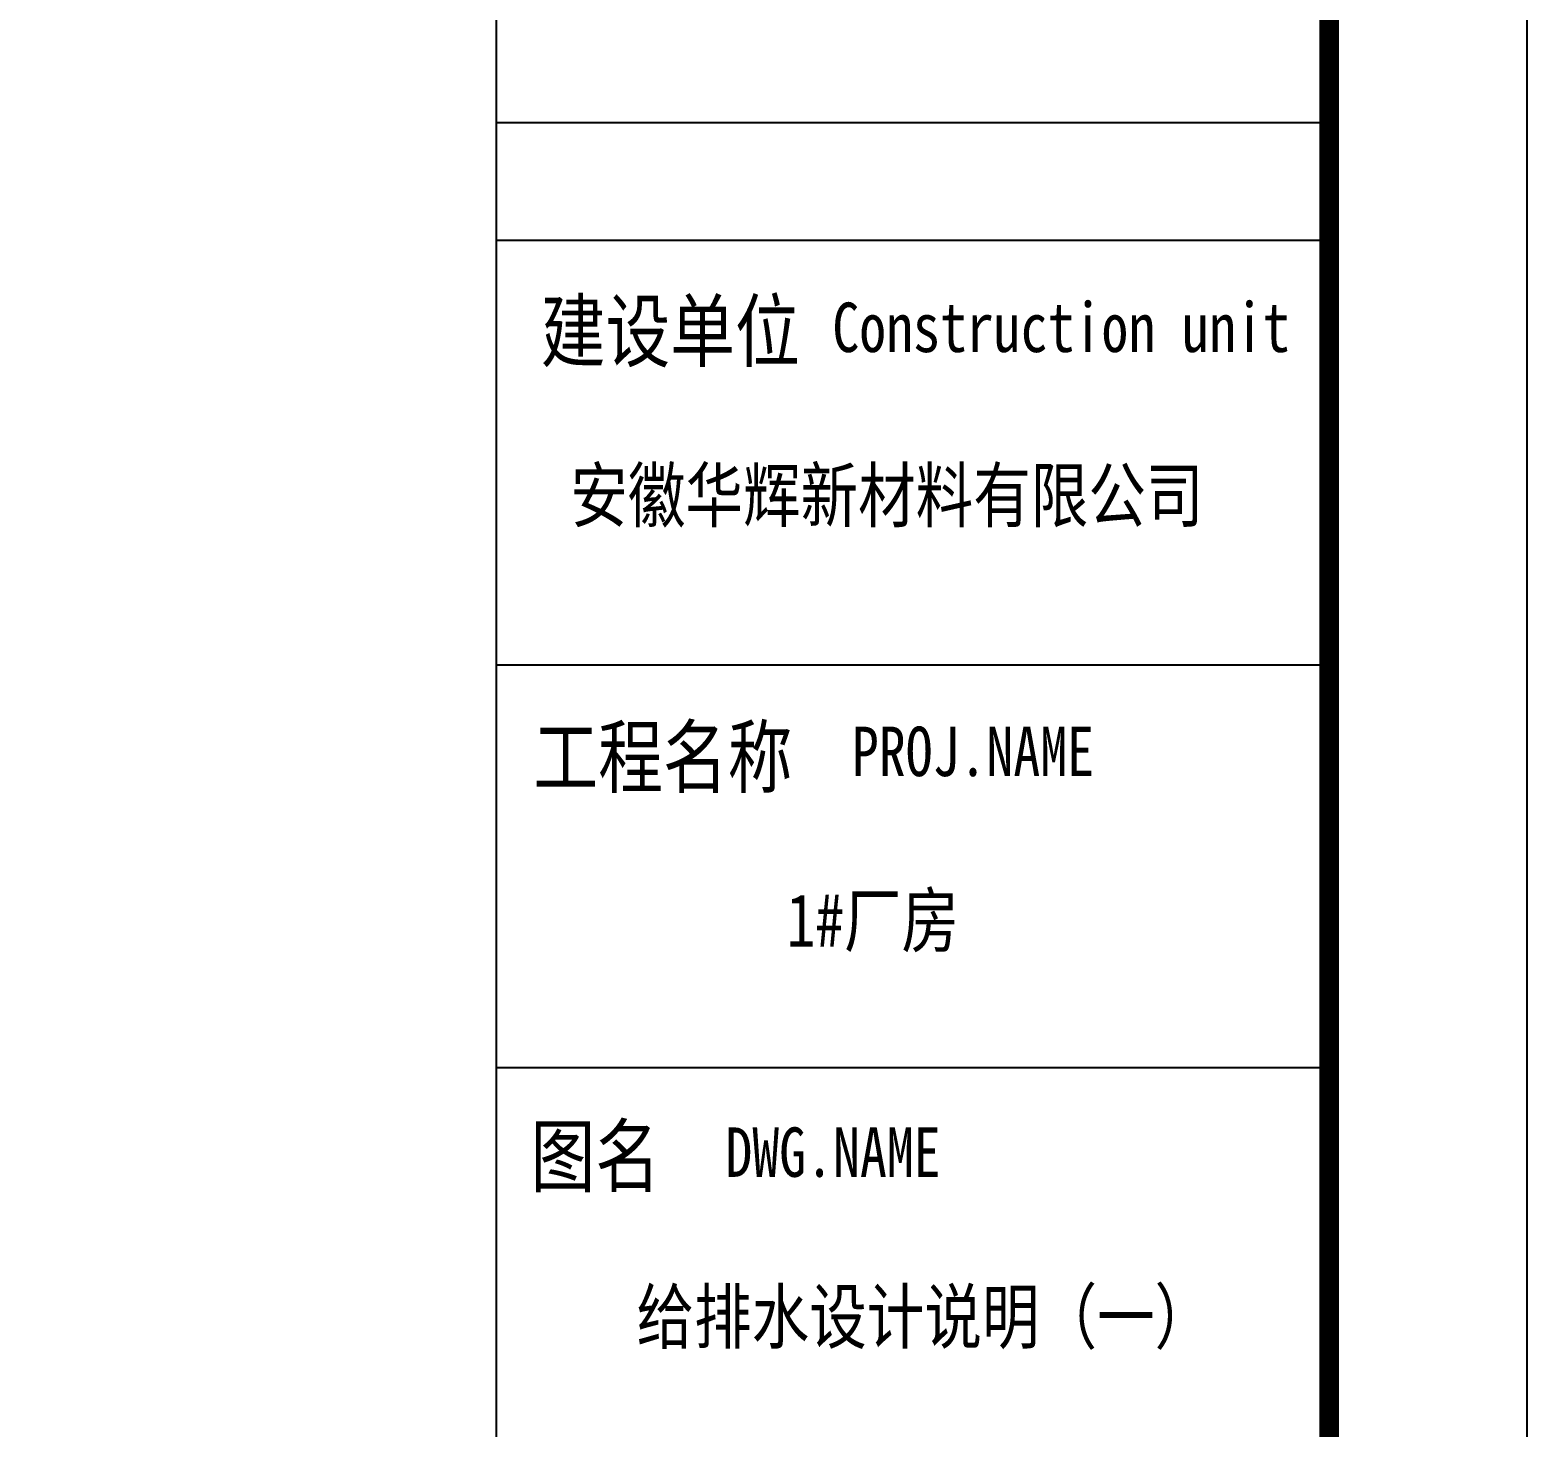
# Model space of a CAD drawing. Extents: x -191212 to 1245715665, y -234495 to 250873.
# Drawn here: x 205369 to 212938, y 176422 to 183485 of the extents above; entities that cross this region are included whole.
import ezdxf
from ezdxf.enums import TextEntityAlignment as Align

# ---------------------------------------------------------------- set-up
doc = ezdxf.new("R2010")
doc.units = 0
doc.header["$LTSCALE"] = 500
doc.layers.get('0').update_dxf_attribs({"linetype": 'CONTINUOUS'})
doc.layers.add('0-TK', color=4, linetype='CONTINUOUS')
doc.layers.add('TWT_TITLE', color=7, linetype='CONTINUOUS')
doc.styles.add('-黑体', font='simhei.ttf', dxfattribs={"width": 0.8})

# ---------------------------------------------------------------- blocks, each defined once
blk = doc.blocks.new('vdab')
blk.add_lwpolyline([(573172, -388465), (581591, -388465), (581591, -468465), (573172, -468465)], close=True)
at = {"layer": '0-TK'}
for p, q in [((573172, -429296), (581591, -429296)), ((573172, -430488), (581591, -430488)), ((573172, -434780), (581591, -434780)), ((573172, -438851), (581591, -438851))]:
    blk.add_line(p, q, dxfattribs=at)
at = {"style": '-黑体', "width": 0.8}
for s, height, p in [('建设单位', 600, (573618, -431406)), ('Construction unit  ', 500, (576566, -431368)), ('安徽华辉新材料有限公司', 533.33, (573917, -433066)), ('工程名称', 600, (573544, -435712)), ('PROJ.NAME', 500, (576764, -435656)), ('1#厂房', 533.3, (576104, -437364)), ('图名', 600, (573515, -439748)), ('DWG.NAME', 500, (575485, -439708))]:
    blk.add_text(s, height=height, dxfattribs=at).set_placement(p, align=Align.MIDDLE_LEFT)

msp = doc.modelspace()

# ---------------------------------------------------------------- linework, layer by layer
at = {"layer": 'TWT_TITLE', "color": 4}
msp.add_lwpolyline([(153538.4, 162433.3), (212938.4, 162433.3), (212938.4, 204433.3), (153538.4, 204433.3)], close=True, dxfattribs=at)
at = {"layer": 'TWT_TITLE', "color": 4, "const_width": 100}
msp.add_lwpolyline([(156038.4, 163433.3), (211938.4, 163433.3), (211938.4, 203433.3), (156038.4, 203433.3)], close=True, dxfattribs=at)

# ---------------------------------------------------------------- block references
at = {"xscale": 0.5, "yscale": 0.5, "zscale": 0.5}
msp.add_blockref('vdab', (-78857.1, 397665.9), dxfattribs=at)

# ---------------------------------------------------------------- texts
at = {"style": '-黑体', "width": 0.8}
msp.add_text('给排水设计说明（一）', height=266.67, dxfattribs=at).set_placement((208436.3, 176980.3), align=Align.MIDDLE_LEFT)

doc.saveas('drawing.dxf')
